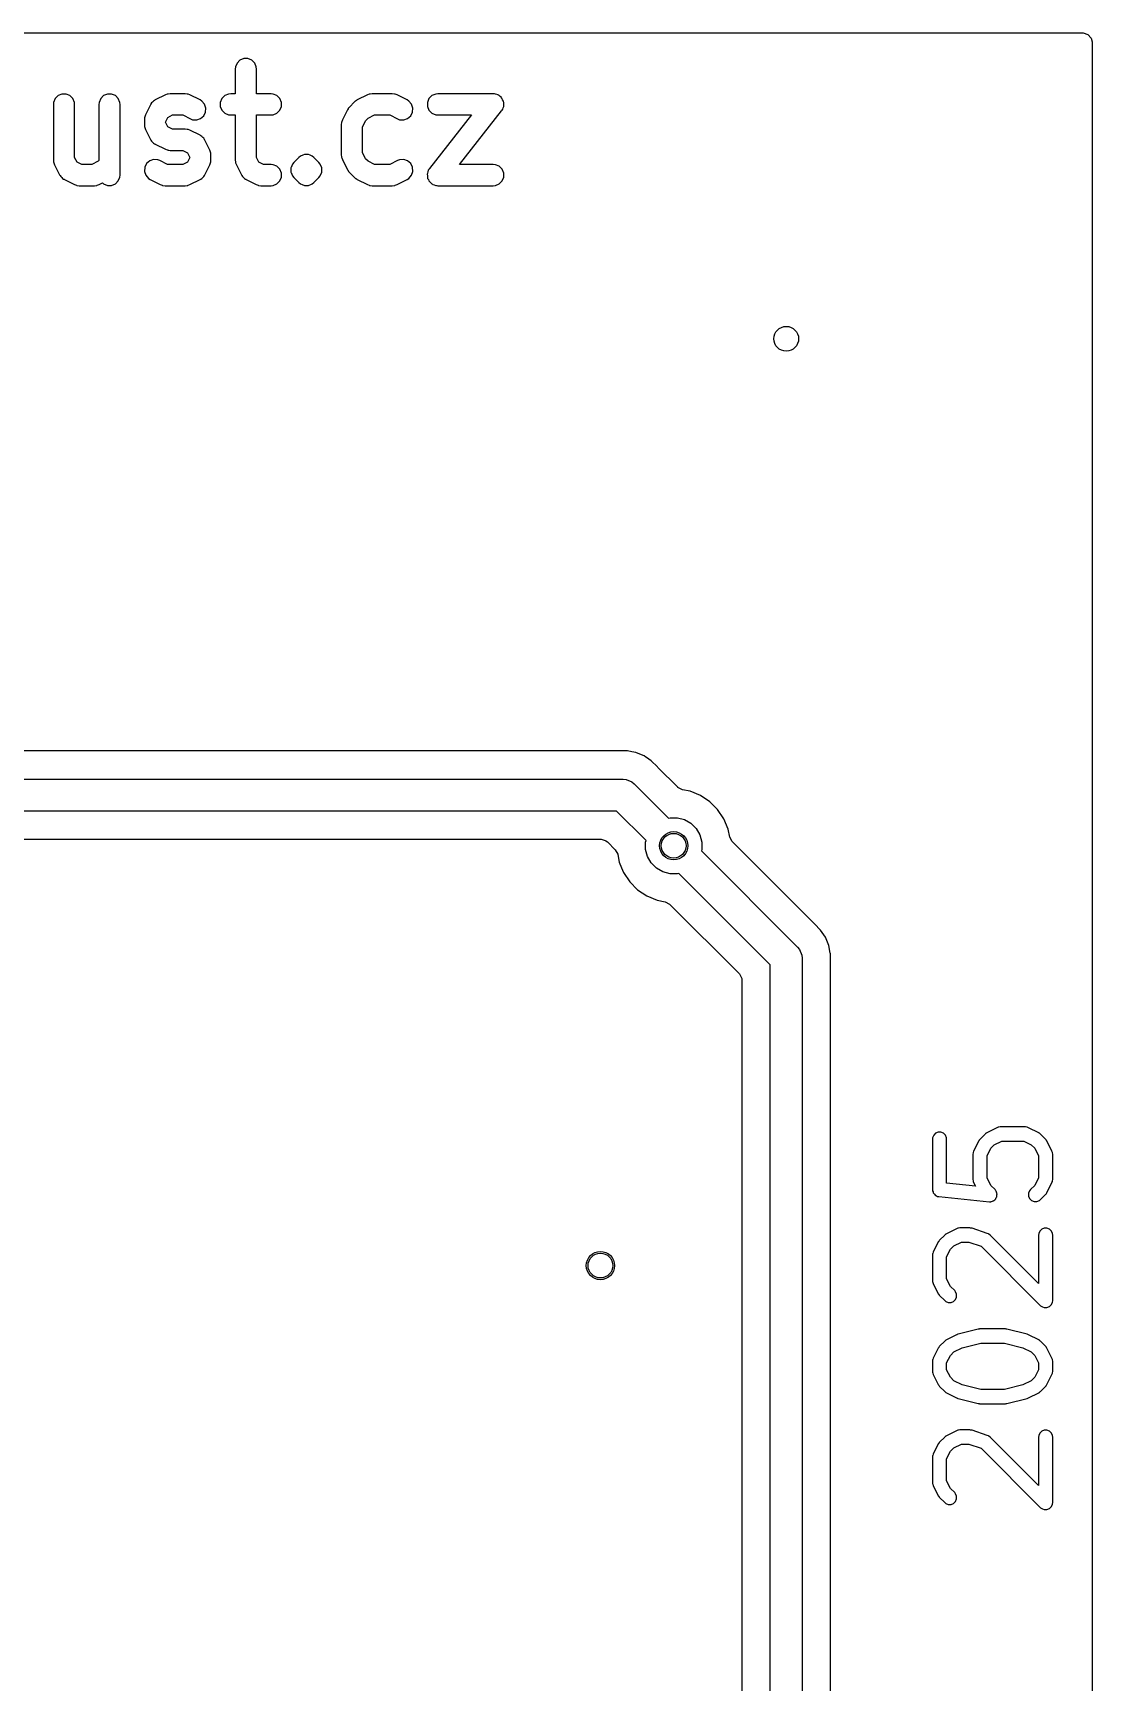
# Model space of a CAD drawing. Extents: x 0.23 to 2.97, y 0.23 to 2.17.
# Drawn here: x 2.381 to 2.97, y 1.252 to 2.17 of the extents above; entities that cross this region are included whole.
import ezdxf

# ---------------------------------------------------------------- set-up
doc = ezdxf.new("R2010")
doc.units = 0
doc.header["$MEASUREMENT"] = 0
doc.layers.add('BLACK', color=7, linetype='CONTINUOUS')

msp = doc.modelspace()

# ---------------------------------------------------------------- linework, layer by layer
at = {"layer": 'BLACK', "linetype": 'CONTINUOUS'}
for p, q in [((0.23467, 2.1703), (2.96533, 2.1703)), ((2.96533, 2.1703), (2.96802, 2.16951)), ((2.96802, 2.16951), (2.96985, 2.1674)), ((2.96985, 2.1674), (2.9703, 2.16533)), ((2.9703, 2.16533), (2.9703, 0.23467)), ((2.49328, 2.15136), (2.49317, 2.15021)), ((2.49317, 2.15021), (2.49317, 2.13643)), ((2.49417, 2.15349), (2.49328, 2.15136)), ((2.4958, 2.15512), (2.49417, 2.15349)), ((2.49792, 2.156), (2.4958, 2.15512)), ((2.50023, 2.156), (2.49792, 2.156)), ((2.50236, 2.15512), (2.50023, 2.156)), ((2.50399, 2.15349), (2.50236, 2.15512)), ((2.50487, 2.15136), (2.50399, 2.15349)), ((2.50498, 2.15021), (2.50487, 2.15136)), ((2.50498, 2.13643), (2.50498, 2.15021)), ((2.39205, 2.13167), (2.39193, 2.13052)), ((2.39293, 2.1338), (2.39205, 2.13167)), ((2.39456, 2.13543), (2.39293, 2.1338)), ((2.39669, 2.13631), (2.39456, 2.13543)), ((2.39899, 2.13631), (2.39669, 2.13631)), ((2.40112, 2.13543), (2.39899, 2.13631)), ((2.40275, 2.1338), (2.40112, 2.13543)), ((2.40363, 2.13167), (2.40275, 2.1338)), ((2.40374, 2.13052), (2.40363, 2.13167)), ((2.41736, 2.13167), (2.41724, 2.13052)), ((2.41824, 2.1338), (2.41736, 2.13167)), ((2.41987, 2.13543), (2.41824, 2.1338)), ((2.422, 2.13631), (2.41987, 2.13543)), ((2.4243, 2.13631), (2.422, 2.13631)), ((2.42643, 2.13543), (2.4243, 2.13631)), ((2.42806, 2.1338), (2.42643, 2.13543)), ((2.42894, 2.13167), (2.42806, 2.1338)), ((2.42905, 2.13052), (2.42894, 2.13167)), ((2.44614, 2.13063), (2.44611, 2.13054)), ((2.44624, 2.13075), (2.44614, 2.13063)), ((2.4466, 2.13133), (2.44624, 2.13075)), ((2.44716, 2.13182), (2.4466, 2.13133)), ((2.44765, 2.13238), (2.44716, 2.13182)), ((2.44823, 2.13274), (2.44765, 2.13238)), ((2.44835, 2.13284), (2.44823, 2.13274)), ((2.44844, 2.13287), (2.44835, 2.13284)), ((2.44863, 2.13299), (2.44844, 2.13287)), ((2.45425, 2.1358), (2.44863, 2.13299)), ((2.45533, 2.13622), (2.45425, 2.1358)), ((2.45555, 2.13623), (2.45533, 2.13622)), ((2.45574, 2.13631), (2.45555, 2.13623)), ((2.45689, 2.13643), (2.45574, 2.13631)), ((2.46533, 2.13643), (2.45689, 2.13643)), ((2.46648, 2.13631), (2.46533, 2.13643)), ((2.46668, 2.13623), (2.46648, 2.13631)), ((2.46689, 2.13622), (2.46668, 2.13623)), ((2.46797, 2.1358), (2.46689, 2.13622)), ((2.4736, 2.13299), (2.46797, 2.1358)), ((2.47458, 2.13238), (2.4736, 2.13299)), ((2.47609, 2.13063), (2.47458, 2.13238)), ((2.47681, 2.12845), (2.47609, 2.13063)), ((2.48573, 2.1338), (2.48485, 2.13167)), ((2.48485, 2.13167), (2.48485, 2.12937)), ((2.48736, 2.13543), (2.48573, 2.1338)), ((2.48949, 2.13631), (2.48736, 2.13543)), ((2.49064, 2.13643), (2.48949, 2.13631)), ((2.49317, 2.13643), (2.49064, 2.13643)), ((2.51314, 2.13643), (2.50498, 2.13643)), ((2.51429, 2.13631), (2.51314, 2.13643)), ((2.51642, 2.13543), (2.51429, 2.13631)), ((2.51805, 2.1338), (2.51642, 2.13543)), ((2.51893, 2.13167), (2.51805, 2.1338)), ((2.51893, 2.12937), (2.51893, 2.13167)), ((2.55958, 2.13189), (2.55677, 2.12907)), ((2.56003, 2.13226), (2.55958, 2.13189)), ((2.56014, 2.13238), (2.56003, 2.13226)), ((2.56031, 2.13249), (2.56014, 2.13238)), ((2.56047, 2.13262), (2.56031, 2.13249)), ((2.56062, 2.13268), (2.56047, 2.13262)), ((2.56111, 2.13299), (2.56062, 2.13268)), ((2.56674, 2.1358), (2.56111, 2.13299)), ((2.56782, 2.13622), (2.56674, 2.1358)), ((2.56803, 2.13623), (2.56782, 2.13622)), ((2.56823, 2.13631), (2.56803, 2.13623)), ((2.56938, 2.13643), (2.56823, 2.13631)), ((2.58063, 2.13643), (2.56938, 2.13643)), ((2.58178, 2.13631), (2.58063, 2.13643)), ((2.58198, 2.13623), (2.58178, 2.13631)), ((2.58219, 2.13622), (2.58198, 2.13623)), ((2.58327, 2.1358), (2.58219, 2.13622)), ((2.58889, 2.13299), (2.58327, 2.1358)), ((2.58987, 2.13238), (2.58889, 2.13299)), ((2.59138, 2.13063), (2.58987, 2.13238)), ((2.59211, 2.12845), (2.59138, 2.13063)), ((2.60103, 2.1338), (2.60015, 2.13167)), ((2.60015, 2.13167), (2.60015, 2.12937)), ((2.60266, 2.13543), (2.60103, 2.1338)), ((2.60479, 2.13631), (2.60266, 2.13543)), ((2.60594, 2.13643), (2.60479, 2.13631)), ((2.63687, 2.13643), (2.60594, 2.13643)), ((2.6372, 2.1364), (2.63687, 2.13643)), ((2.63733, 2.13641), (2.6372, 2.1364)), ((2.63748, 2.13637), (2.63733, 2.13641)), ((2.63802, 2.13631), (2.63748, 2.13637)), ((2.63877, 2.13601), (2.63802, 2.13631)), ((2.63954, 2.13579), (2.63877, 2.13601)), ((2.63982, 2.13557), (2.63954, 2.13579)), ((2.64015, 2.13543), (2.63982, 2.13557)), ((2.64072, 2.13486), (2.64015, 2.13543)), ((2.64136, 2.13437), (2.64072, 2.13486)), ((2.64153, 2.13405), (2.64136, 2.13437)), ((2.64178, 2.1338), (2.64153, 2.13405)), ((2.64209, 2.13306), (2.64178, 2.1338)), ((2.64249, 2.13236), (2.64209, 2.13306)), ((2.64253, 2.132), (2.64249, 2.13236)), ((2.64266, 2.13167), (2.64253, 2.132)), ((2.64266, 2.13087), (2.64266, 2.13167)), ((2.64276, 2.13007), (2.64266, 2.13087)), ((2.39193, 2.13052), (2.39193, 2.09959)), ((2.40374, 2.10098), (2.40374, 2.13052)), ((2.41724, 2.13052), (2.41724, 2.09922)), ((2.42905, 2.09115), (2.42905, 2.13052)), ((2.44267, 2.12324), (2.44255, 2.12209)), ((2.44255, 2.12209), (2.44255, 2.11927)), ((2.44275, 2.12343), (2.44267, 2.12324)), ((2.44276, 2.12365), (2.44275, 2.12343)), ((2.44318, 2.12473), (2.44276, 2.12365)), ((2.44599, 2.13035), (2.44318, 2.12473)), ((2.44611, 2.13054), (2.44599, 2.13035)), ((2.45436, 2.12069), (2.45567, 2.12331)), ((2.45567, 2.12331), (2.45829, 2.12462)), ((2.45829, 2.12462), (2.46394, 2.12462)), ((2.46394, 2.12462), (2.46831, 2.12243)), ((2.46831, 2.12243), (2.4694, 2.12201)), ((2.4694, 2.12201), (2.47169, 2.12185)), ((2.47169, 2.12185), (2.47388, 2.12258)), ((2.47388, 2.12258), (2.47562, 2.12409)), ((2.47562, 2.12409), (2.47665, 2.12615)), ((2.47665, 2.12615), (2.47681, 2.12845)), ((2.48485, 2.12937), (2.48573, 2.12724)), ((2.48573, 2.12724), (2.48736, 2.12561)), ((2.48736, 2.12561), (2.48949, 2.12473)), ((2.48949, 2.12473), (2.49064, 2.12462)), ((2.49064, 2.12462), (2.49317, 2.12462)), ((2.49317, 2.12462), (2.49317, 2.09959)), ((2.50498, 2.10098), (2.50498, 2.12462)), ((2.50498, 2.12462), (2.51314, 2.12462)), ((2.51314, 2.12462), (2.51429, 2.12473)), ((2.51429, 2.12473), (2.51642, 2.12561)), ((2.51642, 2.12561), (2.51805, 2.12724)), ((2.51805, 2.12724), (2.51893, 2.12937)), ((2.55285, 2.12191), (2.55244, 2.12083)), ((2.55566, 2.12754), (2.55285, 2.12191)), ((2.55597, 2.12804), (2.55566, 2.12754)), ((2.55603, 2.12818), (2.55597, 2.12804)), ((2.55617, 2.12834), (2.55603, 2.12818)), ((2.55628, 2.12852), (2.55617, 2.12834)), ((2.5564, 2.12862), (2.55628, 2.12852)), ((2.55677, 2.12907), (2.5564, 2.12862)), ((2.5658, 2.1214), (2.56725, 2.12286)), ((2.56725, 2.12286), (2.57077, 2.12462)), ((2.57077, 2.12462), (2.57923, 2.12462)), ((2.57923, 2.12462), (2.58361, 2.12243)), ((2.58361, 2.12243), (2.58469, 2.12201)), ((2.58469, 2.12201), (2.58699, 2.12185)), ((2.58699, 2.12185), (2.58918, 2.12258)), ((2.58918, 2.12258), (2.59092, 2.12409)), ((2.59092, 2.12409), (2.59195, 2.12615)), ((2.59195, 2.12615), (2.59211, 2.12845)), ((2.60015, 2.12937), (2.60103, 2.12724)), ((2.60103, 2.12724), (2.60266, 2.12561)), ((2.62472, 2.12462), (2.60129, 2.0948)), ((2.60266, 2.12561), (2.60479, 2.12473)), ((2.60479, 2.12473), (2.60594, 2.12462)), ((2.60594, 2.12462), (2.62472, 2.12462)), ((2.61809, 2.09706), (2.64152, 2.12687)), ((2.64152, 2.12687), (2.64169, 2.12715)), ((2.64169, 2.12715), (2.64178, 2.12724)), ((2.64178, 2.12724), (2.64184, 2.12739)), ((2.64184, 2.12739), (2.64214, 2.12785)), ((2.64214, 2.12785), (2.64236, 2.12863)), ((2.64236, 2.12863), (2.64266, 2.12937)), ((2.64266, 2.12973), (2.64276, 2.13007)), ((2.64266, 2.12937), (2.64266, 2.12973)), ((2.44255, 2.11927), (2.44267, 2.11812)), ((2.44267, 2.11812), (2.44275, 2.11793)), ((2.44275, 2.11793), (2.44276, 2.11771)), ((2.44276, 2.11771), (2.44318, 2.11663)), ((2.44318, 2.11663), (2.44599, 2.11101)), ((2.45436, 2.12067), (2.45436, 2.12069)), ((2.45567, 2.11805), (2.45436, 2.12067)), ((2.45829, 2.11674), (2.45567, 2.11805)), ((2.46533, 2.11674), (2.45829, 2.11674)), ((2.46648, 2.11663), (2.46533, 2.11674)), ((2.46668, 2.11655), (2.46648, 2.11663)), ((2.46689, 2.11653), (2.46668, 2.11655)), ((2.46797, 2.11612), (2.46689, 2.11653)), ((2.4736, 2.11331), (2.46797, 2.11612)), ((2.47379, 2.11319), (2.4736, 2.11331)), ((2.47388, 2.11316), (2.47379, 2.11319)), ((2.47399, 2.11306), (2.47388, 2.11316)), ((2.47458, 2.11269), (2.47399, 2.11306)), ((2.47506, 2.11213), (2.47458, 2.11269)), ((2.55234, 2.12043), (2.55223, 2.11927)), ((2.55223, 2.11927), (2.55223, 2.1024)), ((2.55242, 2.12062), (2.55234, 2.12043)), ((2.55244, 2.12083), (2.55242, 2.12062)), ((2.56404, 2.11788), (2.5658, 2.1214)), ((2.56404, 2.1038), (2.56404, 2.11788)), ((2.44599, 2.11101), (2.44611, 2.11082)), ((2.44611, 2.11082), (2.44614, 2.11072)), ((2.44614, 2.11072), (2.44624, 2.11061)), ((2.44624, 2.11061), (2.4466, 2.11003)), ((2.4466, 2.11003), (2.44716, 2.10954)), ((2.44716, 2.10954), (2.44765, 2.10898)), ((2.44765, 2.10898), (2.44823, 2.10862)), ((2.44823, 2.10862), (2.44835, 2.10852)), ((2.44835, 2.10852), (2.44844, 2.10849)), ((2.44844, 2.10849), (2.44863, 2.10837)), ((2.44863, 2.10837), (2.45425, 2.10556)), ((2.45425, 2.10556), (2.45533, 2.10514)), ((2.45533, 2.10514), (2.45555, 2.10513)), ((2.45555, 2.10513), (2.45574, 2.10505)), ((2.45574, 2.10505), (2.45689, 2.10493)), ((2.45689, 2.10493), (2.46394, 2.10493)), ((2.46394, 2.10493), (2.46655, 2.10362)), ((2.46655, 2.10362), (2.46786, 2.10101)), ((2.47562, 2.11165), (2.47506, 2.11213)), ((2.47599, 2.11106), (2.47562, 2.11165)), ((2.47609, 2.11095), (2.47599, 2.11106)), ((2.47612, 2.11086), (2.47609, 2.11095)), ((2.47624, 2.11067), (2.47612, 2.11086)), ((2.47905, 2.10504), (2.47624, 2.11067)), ((2.47946, 2.10396), (2.47905, 2.10504)), ((2.47948, 2.10375), (2.47946, 2.10396)), ((2.47956, 2.10355), (2.47948, 2.10375)), ((2.47967, 2.1024), (2.47956, 2.10355)), ((2.5658, 2.10027), (2.56404, 2.1038)), ((2.39193, 2.09959), (2.39205, 2.09844)), ((2.39205, 2.09844), (2.39213, 2.09824)), ((2.39213, 2.09824), (2.39214, 2.09803)), ((2.39214, 2.09803), (2.39256, 2.09695)), ((2.39256, 2.09695), (2.39537, 2.09132)), ((2.40505, 2.09837), (2.40374, 2.10098)), ((2.40767, 2.09706), (2.40505, 2.09837)), ((2.41332, 2.09706), (2.40767, 2.09706)), ((2.41684, 2.09882), (2.41332, 2.09706)), ((2.41724, 2.09922), (2.41684, 2.09882)), ((2.44276, 2.09552), (2.4426, 2.09323)), ((2.44379, 2.09759), (2.44276, 2.09552)), ((2.44553, 2.0991), (2.44379, 2.09759)), ((2.44772, 2.09982), (2.44553, 2.0991)), ((2.45002, 2.09966), (2.44772, 2.09982)), ((2.4511, 2.09925), (2.45002, 2.09966)), ((2.45548, 2.09706), (2.4511, 2.09925)), ((2.46394, 2.09706), (2.45548, 2.09706)), ((2.46655, 2.09837), (2.46394, 2.09706)), ((2.46786, 2.10098), (2.46655, 2.09837)), ((2.46786, 2.10101), (2.46786, 2.10098)), ((2.47624, 2.09132), (2.47905, 2.09695)), ((2.47905, 2.09695), (2.47946, 2.09803)), ((2.47946, 2.09803), (2.47948, 2.09824)), ((2.47948, 2.09824), (2.47956, 2.09844)), ((2.47956, 2.09844), (2.47967, 2.09959)), ((2.47967, 2.09959), (2.47967, 2.1024)), ((2.49317, 2.09959), (2.49328, 2.09844)), ((2.49328, 2.09844), (2.49337, 2.09824)), ((2.49337, 2.09824), (2.49338, 2.09803)), ((2.49338, 2.09803), (2.49379, 2.09695)), ((2.49379, 2.09695), (2.49661, 2.09132)), ((2.50629, 2.09837), (2.50498, 2.10098)), ((2.50891, 2.09706), (2.50629, 2.09837)), ((2.51314, 2.09706), (2.50891, 2.09706)), ((2.51429, 2.09694), (2.51314, 2.09706)), ((2.51642, 2.09606), (2.51429, 2.09694)), ((2.51805, 2.09443), (2.51642, 2.09606)), ((2.51893, 2.0923), (2.51805, 2.09443)), ((2.52431, 2.09533), (2.52422, 2.09512)), ((2.52422, 2.09512), (2.52422, 2.09281)), ((2.5251, 2.09725), (2.52431, 2.09533)), ((2.52583, 2.09814), (2.5251, 2.09725)), ((2.5251, 2.09725), (2.5251, 2.09725)), ((2.52865, 2.10095), (2.52583, 2.09814)), ((2.52954, 2.10169), (2.52865, 2.10095)), ((2.53079, 2.1022), (2.52954, 2.10169)), ((2.52954, 2.10169), (2.52954, 2.10169)), ((2.53167, 2.10257), (2.53079, 2.1022)), ((2.53397, 2.10257), (2.53167, 2.10257)), ((2.53486, 2.1022), (2.53397, 2.10257)), ((2.5361, 2.10169), (2.53486, 2.1022)), ((2.537, 2.10095), (2.5361, 2.10169)), ((2.53981, 2.09814), (2.537, 2.10095)), ((2.54054, 2.09725), (2.53981, 2.09814)), ((2.54143, 2.09512), (2.54054, 2.09725)), ((2.54143, 2.09281), (2.54143, 2.09512)), ((2.55223, 2.1024), (2.55234, 2.10125)), ((2.55234, 2.10125), (2.55242, 2.10105)), ((2.55242, 2.10105), (2.55244, 2.10084)), ((2.55244, 2.10084), (2.55285, 2.09976)), ((2.55285, 2.09976), (2.55566, 2.09414)), ((2.55566, 2.09414), (2.55597, 2.09364)), ((2.56725, 2.09882), (2.5658, 2.10027)), ((2.57077, 2.09706), (2.56725, 2.09882)), ((2.57923, 2.09706), (2.57077, 2.09706)), ((2.58361, 2.09925), (2.57923, 2.09706)), ((2.58469, 2.09966), (2.58361, 2.09925)), ((2.58699, 2.09982), (2.58469, 2.09966)), ((2.58918, 2.0991), (2.58699, 2.09982)), ((2.59092, 2.09759), (2.58918, 2.0991)), ((2.59195, 2.09552), (2.59092, 2.09759)), ((2.59211, 2.09323), (2.59195, 2.09552)), ((2.60097, 2.09429), (2.60067, 2.09382)), ((2.60103, 2.09443), (2.60097, 2.09429)), ((2.60112, 2.09452), (2.60103, 2.09443)), ((2.60129, 2.0948), (2.60112, 2.09452)), ((2.63687, 2.09706), (2.61809, 2.09706)), ((2.63802, 2.09694), (2.63687, 2.09706)), ((2.64015, 2.09606), (2.63802, 2.09694)), ((2.64178, 2.09443), (2.64015, 2.09606)), ((2.64266, 2.0923), (2.64178, 2.09443)), ((2.39537, 2.09132), (2.39549, 2.09113)), ((2.39549, 2.09113), (2.39552, 2.09104)), ((2.39552, 2.09104), (2.39562, 2.09093)), ((2.39562, 2.09093), (2.39599, 2.09034)), ((2.39599, 2.09034), (2.39655, 2.08986)), ((2.39655, 2.08986), (2.39703, 2.0893)), ((2.39703, 2.0893), (2.39761, 2.08893)), ((2.39761, 2.08893), (2.39773, 2.08883)), ((2.39773, 2.08883), (2.39782, 2.0888)), ((2.39782, 2.0888), (2.39801, 2.08868)), ((2.39801, 2.08868), (2.40363, 2.08587)), ((2.40363, 2.08587), (2.40472, 2.08546)), ((2.40472, 2.08546), (2.40493, 2.08544)), ((2.40493, 2.08544), (2.40512, 2.08536)), ((2.40512, 2.08536), (2.40628, 2.08525)), ((2.40628, 2.08525), (2.41471, 2.08525)), ((2.41471, 2.08525), (2.41586, 2.08536)), ((2.41586, 2.08536), (2.41606, 2.08544)), ((2.41606, 2.08544), (2.41627, 2.08546)), ((2.41627, 2.08546), (2.41735, 2.08587)), ((2.41735, 2.08587), (2.41928, 2.08683)), ((2.41928, 2.08683), (2.41987, 2.08624)), ((2.41987, 2.08624), (2.422, 2.08536)), ((2.422, 2.08536), (2.4243, 2.08536)), ((2.4243, 2.08536), (2.42643, 2.08624)), ((2.42643, 2.08624), (2.42806, 2.08787)), ((2.42806, 2.08787), (2.42894, 2.09)), ((2.42894, 2.09), (2.42905, 2.09115)), ((2.4426, 2.09323), (2.44333, 2.09104)), ((2.44333, 2.09104), (2.44484, 2.0893)), ((2.44484, 2.0893), (2.44582, 2.08868)), ((2.44582, 2.08868), (2.45144, 2.08587)), ((2.45144, 2.08587), (2.45252, 2.08546)), ((2.45252, 2.08546), (2.45273, 2.08544)), ((2.45273, 2.08544), (2.45293, 2.08536)), ((2.45293, 2.08536), (2.45408, 2.08525)), ((2.45408, 2.08525), (2.46533, 2.08525)), ((2.46533, 2.08525), (2.46648, 2.08536)), ((2.46648, 2.08536), (2.46668, 2.08544)), ((2.46668, 2.08544), (2.46689, 2.08546)), ((2.46689, 2.08546), (2.46797, 2.08587)), ((2.46797, 2.08587), (2.4736, 2.08868)), ((2.4736, 2.08868), (2.47379, 2.0888)), ((2.47379, 2.0888), (2.47388, 2.08883)), ((2.47388, 2.08883), (2.47399, 2.08893)), ((2.47399, 2.08893), (2.47458, 2.0893)), ((2.47458, 2.0893), (2.47506, 2.08986)), ((2.47506, 2.08986), (2.47562, 2.09034)), ((2.47562, 2.09034), (2.47599, 2.09093)), ((2.47599, 2.09093), (2.47609, 2.09104)), ((2.47609, 2.09104), (2.47612, 2.09113)), ((2.47612, 2.09113), (2.47624, 2.09132)), ((2.49661, 2.09132), (2.49673, 2.09113)), ((2.49673, 2.09113), (2.49676, 2.09104)), ((2.49676, 2.09104), (2.49686, 2.09093)), ((2.49686, 2.09093), (2.49722, 2.09034)), ((2.49722, 2.09034), (2.49778, 2.08986)), ((2.49778, 2.08986), (2.49827, 2.0893)), ((2.49827, 2.0893), (2.49885, 2.08893)), ((2.49885, 2.08893), (2.49896, 2.08883)), ((2.49896, 2.08883), (2.49905, 2.0888)), ((2.49905, 2.0888), (2.49925, 2.08868)), ((2.49925, 2.08868), (2.50487, 2.08587)), ((2.50487, 2.08587), (2.50595, 2.08546)), ((2.50595, 2.08546), (2.50616, 2.08544)), ((2.50616, 2.08544), (2.50636, 2.08536)), ((2.50636, 2.08536), (2.50751, 2.08525)), ((2.50751, 2.08525), (2.51314, 2.08525)), ((2.51314, 2.08525), (2.51429, 2.08536)), ((2.51429, 2.08536), (2.51642, 2.08624)), ((2.51642, 2.08624), (2.51805, 2.08787)), ((2.51805, 2.08787), (2.51893, 2.09)), ((2.51893, 2.09), (2.51893, 2.0923)), ((2.52422, 2.09281), (2.52431, 2.0926)), ((2.52431, 2.0926), (2.5251, 2.09068)), ((2.5251, 2.09068), (2.52583, 2.08979)), ((2.52583, 2.08979), (2.52865, 2.08698)), ((2.52865, 2.08698), (2.52954, 2.08624)), ((2.52954, 2.08624), (2.5304, 2.08589)), ((2.5304, 2.08589), (2.53167, 2.08536)), ((2.53167, 2.08536), (2.53397, 2.08536)), ((2.53397, 2.08536), (2.53557, 2.08602)), ((2.53557, 2.08602), (2.5361, 2.08624)), ((2.5361, 2.08624), (2.537, 2.08698)), ((2.5361, 2.08624), (2.5361, 2.08624)), ((2.537, 2.08698), (2.53981, 2.08979)), ((2.53981, 2.08979), (2.54054, 2.09068)), ((2.54054, 2.09068), (2.54143, 2.09281)), ((2.54054, 2.09068), (2.54054, 2.09068)), ((2.55597, 2.09364), (2.55603, 2.0935)), ((2.55603, 2.0935), (2.55617, 2.09333)), ((2.55617, 2.09333), (2.55628, 2.09316)), ((2.55628, 2.09316), (2.5564, 2.09305)), ((2.5564, 2.09305), (2.55677, 2.0926)), ((2.55677, 2.0926), (2.55958, 2.08979)), ((2.55958, 2.08979), (2.56003, 2.08942)), ((2.56003, 2.08942), (2.56014, 2.0893)), ((2.56014, 2.0893), (2.56031, 2.08919)), ((2.56031, 2.08919), (2.56047, 2.08905)), ((2.56047, 2.08905), (2.56062, 2.08899)), ((2.56062, 2.08899), (2.56111, 2.08868)), ((2.56111, 2.08868), (2.56674, 2.08587)), ((2.56674, 2.08587), (2.56782, 2.08546)), ((2.56782, 2.08546), (2.56803, 2.08544)), ((2.56803, 2.08544), (2.56823, 2.08536)), ((2.56823, 2.08536), (2.56938, 2.08525)), ((2.56938, 2.08525), (2.58063, 2.08525)), ((2.58063, 2.08525), (2.58178, 2.08536)), ((2.58178, 2.08536), (2.58198, 2.08544)), ((2.58198, 2.08544), (2.58219, 2.08546)), ((2.58219, 2.08546), (2.58327, 2.08587)), ((2.58327, 2.08587), (2.58889, 2.08868)), ((2.58889, 2.08868), (2.58987, 2.0893)), ((2.58987, 2.0893), (2.59138, 2.09104)), ((2.59138, 2.09104), (2.59211, 2.09323)), ((2.60015, 2.09195), (2.60005, 2.09161)), ((2.60005, 2.09161), (2.60015, 2.09081)), ((2.60045, 2.09305), (2.60015, 2.0923)), ((2.60015, 2.0923), (2.60015, 2.09195)), ((2.60015, 2.09081), (2.60015, 2.09)), ((2.60015, 2.09), (2.60028, 2.08967)), ((2.60028, 2.08967), (2.60032, 2.08932)), ((2.60032, 2.08932), (2.60072, 2.08862)), ((2.60067, 2.09382), (2.60045, 2.09305)), ((2.60072, 2.08862), (2.60103, 2.08787)), ((2.60103, 2.08787), (2.60128, 2.08762)), ((2.60128, 2.08762), (2.60145, 2.08731)), ((2.60145, 2.08731), (2.60209, 2.08681)), ((2.60209, 2.08681), (2.60266, 2.08624)), ((2.60266, 2.08624), (2.60299, 2.08611)), ((2.60299, 2.08611), (2.60327, 2.08589)), ((2.60327, 2.08589), (2.60404, 2.08567)), ((2.60404, 2.08567), (2.60479, 2.08536)), ((2.60479, 2.08536), (2.60533, 2.08531)), ((2.60533, 2.08531), (2.60548, 2.08526)), ((2.60548, 2.08526), (2.60561, 2.08528)), ((2.60561, 2.08528), (2.60594, 2.08525)), ((2.60594, 2.08525), (2.63687, 2.08525)), ((2.63687, 2.08525), (2.63802, 2.08536)), ((2.63802, 2.08536), (2.64015, 2.08624)), ((2.64015, 2.08624), (2.64178, 2.08787)), ((2.64178, 2.08787), (2.64266, 2.09)), ((2.64266, 2.09), (2.64266, 2.0923)), ((2.71157, 1.77048), (2.22978, 1.77048)), ((2.71395, 1.77001), (2.71157, 1.77048)), ((2.71157, 1.77048), (2.71157, 1.77048)), ((2.71157, 1.77048), (2.71157, 1.77048)), ((2.71514, 1.76977), (2.71395, 1.77001)), ((2.71395, 1.77001), (2.71395, 1.77001)), ((2.71632, 1.76954), (2.71514, 1.76977)), ((2.71633, 1.76954), (2.71632, 1.76954)), ((2.71764, 1.76899), (2.71633, 1.76954)), ((2.72081, 1.76768), (2.71764, 1.76899)), ((2.71764, 1.76899), (2.71764, 1.76899)), ((2.71764, 1.76899), (2.71764, 1.76899)), ((2.7219, 1.76695), (2.72081, 1.76768)), ((2.72215, 1.76679), (2.7219, 1.76695)), ((2.7219, 1.76695), (2.7219, 1.76695)), ((2.72484, 1.76499), (2.72215, 1.76679)), ((2.72827, 1.76156), (2.72484, 1.76499)), ((2.21346, 1.75472), (2.70914, 1.75472)), ((2.70914, 1.75472), (2.71087, 1.75455)), ((2.71087, 1.75455), (2.71087, 1.75455)), ((2.71087, 1.75455), (2.71406, 1.75322)), ((2.72858, 1.76124), (2.72827, 1.76156)), ((2.72827, 1.76156), (2.72827, 1.76156)), ((2.73964, 1.75019), (2.72858, 1.76124)), ((2.71406, 1.75322), (2.71541, 1.75212)), ((2.71541, 1.75212), (2.73447, 1.73305)), ((2.7397, 1.75012), (2.73964, 1.75019)), ((2.74218, 1.74883), (2.7397, 1.75012)), ((2.74654, 1.74796), (2.74218, 1.74883)), ((2.75227, 1.74559), (2.74654, 1.74796)), ((2.74654, 1.74796), (2.74654, 1.74796)), ((2.75743, 1.74214), (2.75227, 1.74559)), ((2.70547, 1.737), (2.21346, 1.737)), ((2.72195, 1.72053), (2.70547, 1.737)), ((2.76182, 1.73775), (2.75743, 1.74214)), ((2.76527, 1.73259), (2.76182, 1.73775)), ((2.73447, 1.73305), (2.73529, 1.73327)), ((2.73529, 1.73327), (2.7394, 1.73327)), ((2.7394, 1.73327), (2.74337, 1.73221)), ((2.74337, 1.73221), (2.74693, 1.73015)), ((2.74693, 1.73015), (2.74984, 1.72724)), ((2.74984, 1.72724), (2.75189, 1.72368)), ((2.76765, 1.72685), (2.76527, 1.73259)), ((2.76851, 1.72249), (2.76765, 1.72685)), ((2.22192, 1.72123), (2.69689, 1.72123)), ((2.69689, 1.72123), (2.69806, 1.72089)), ((2.69806, 1.72089), (2.69926, 1.72063)), ((2.69926, 1.72063), (2.69946, 1.72048)), ((2.69946, 1.72048), (2.69957, 1.72044)), ((2.69957, 1.72044), (2.70039, 1.71978)), ((2.70039, 1.71978), (2.70481, 1.71536)), ((2.72173, 1.71971), (2.72195, 1.72053)), ((2.72173, 1.7156), (2.72173, 1.71971)), ((2.75189, 1.72368), (2.75296, 1.71971)), ((2.75296, 1.71971), (2.75296, 1.7156)), ((2.76853, 1.72241), (2.76851, 1.72249)), ((2.76987, 1.71996), (2.76853, 1.72241)), ((2.8157, 1.67413), (2.76987, 1.71996)), ((2.70481, 1.71536), (2.70615, 1.71291)), ((2.70615, 1.71291), (2.70617, 1.71282)), ((2.70617, 1.71282), (2.70704, 1.70846)), ((2.70704, 1.70846), (2.70704, 1.70846)), ((2.70704, 1.70846), (2.70835, 1.70529)), ((2.72279, 1.71163), (2.72173, 1.7156)), ((2.72485, 1.70807), (2.72279, 1.71163)), ((2.75296, 1.7156), (2.75274, 1.71479)), ((2.75274, 1.71479), (2.80626, 1.66126)), ((2.70835, 1.70529), (2.70941, 1.70273)), ((2.70941, 1.70273), (2.71286, 1.69757)), ((2.72776, 1.70516), (2.72485, 1.70807)), ((2.73132, 1.70311), (2.72776, 1.70516)), ((2.73529, 1.70204), (2.73132, 1.70311)), ((2.7394, 1.70204), (2.73529, 1.70204)), ((2.74021, 1.70226), (2.7394, 1.70204)), ((2.79114, 1.65133), (2.74021, 1.70226)), ((2.71286, 1.69757), (2.71725, 1.69318)), ((2.71725, 1.69318), (2.72241, 1.68973)), ((2.72241, 1.68973), (2.72815, 1.68735)), ((2.72815, 1.68735), (2.7325, 1.68649)), ((2.7325, 1.68649), (2.73498, 1.68519)), ((2.73498, 1.68519), (2.73504, 1.68513)), ((2.73504, 1.68513), (2.77392, 1.64625)), ((2.81913, 1.6707), (2.8157, 1.67413)), ((2.8157, 1.67413), (2.8157, 1.67413)), ((2.82182, 1.66666), (2.81913, 1.6707)), ((2.82259, 1.66481), (2.82182, 1.66666)), ((2.82368, 1.66218), (2.82259, 1.66481)), ((2.80626, 1.66126), (2.80737, 1.65992)), ((2.80737, 1.65992), (2.80737, 1.65992)), ((2.80737, 1.65992), (2.80869, 1.65673)), ((2.80869, 1.65673), (2.80886, 1.655)), ((2.80886, 1.655), (2.80886, 1.5)), ((2.82453, 1.65789), (2.82368, 1.66218)), ((2.82457, 1.65769), (2.82453, 1.65789)), ((2.82463, 1.65743), (2.82457, 1.65769)), ((2.82463, 1.34767), (2.82463, 1.65743)), ((2.82463, 1.65743), (2.82463, 1.65743)), ((2.77392, 1.64625), (2.77526, 1.6438)), ((2.79114, 1.5), (2.79114, 1.65133)), ((2.77526, 1.6438), (2.77537, 1.64274)), ((2.77537, 1.64274), (2.77537, 1.19138)), ((2.88154, 1.55505), (2.88146, 1.55428)), ((2.88146, 1.55428), (2.88146, 1.52616)), ((2.88213, 1.55647), (2.88154, 1.55505)), ((2.88321, 1.55756), (2.88213, 1.55647)), ((2.88463, 1.55814), (2.88321, 1.55756)), ((2.88617, 1.55814), (2.88463, 1.55814)), ((2.88759, 1.55756), (2.88617, 1.55814)), ((2.88867, 1.55647), (2.88759, 1.55756)), ((2.88926, 1.55505), (2.88867, 1.55647)), ((2.88934, 1.55428), (2.88926, 1.55505)), ((2.88934, 1.52972), (2.88934, 1.55428)), ((2.90719, 1.55323), (2.90437, 1.54761)), ((2.90739, 1.55356), (2.90719, 1.55323)), ((2.90743, 1.55366), (2.90739, 1.55356)), ((2.90752, 1.55377), (2.90743, 1.55366)), ((2.9076, 1.55389), (2.90752, 1.55377)), ((2.90768, 1.55395), (2.9076, 1.55389)), ((2.90792, 1.55426), (2.90768, 1.55395)), ((2.91074, 1.55707), (2.90792, 1.55426)), ((2.91104, 1.55732), (2.91074, 1.55707)), ((2.91111, 1.55739), (2.91104, 1.55732)), ((2.91122, 1.55747), (2.91111, 1.55739)), ((2.91133, 1.55756), (2.91122, 1.55747)), ((2.91143, 1.5576), (2.91133, 1.55756)), ((2.91176, 1.5578), (2.91143, 1.5576)), ((2.91738, 1.56062), (2.91176, 1.5578)), ((2.91585, 1.55105), (2.92007, 1.55316)), ((2.9181, 1.56089), (2.91738, 1.56062)), ((2.91825, 1.5609), (2.9181, 1.56089)), ((2.91838, 1.56096), (2.91825, 1.5609)), ((2.91914, 1.56103), (2.91838, 1.56096)), ((2.93321, 1.56103), (2.91914, 1.56103)), ((2.92007, 1.55316), (2.93228, 1.55316)), ((2.93228, 1.55316), (2.9365, 1.55105)), ((2.93397, 1.56096), (2.93321, 1.56103)), ((2.9341, 1.5609), (2.93397, 1.56096)), ((2.93425, 1.56089), (2.9341, 1.5609)), ((2.93497, 1.56062), (2.93425, 1.56089)), ((2.94059, 1.5578), (2.93497, 1.56062)), ((2.94092, 1.5576), (2.94059, 1.5578)), ((2.94102, 1.55756), (2.94092, 1.5576)), ((2.94112, 1.55747), (2.94102, 1.55756)), ((2.94124, 1.55739), (2.94112, 1.55747)), ((2.94131, 1.55732), (2.94124, 1.55739)), ((2.94161, 1.55707), (2.94131, 1.55732)), ((2.94443, 1.55426), (2.94161, 1.55707)), ((2.94467, 1.55395), (2.94443, 1.55426)), ((2.94475, 1.55389), (2.94467, 1.55395)), ((2.94483, 1.55377), (2.94475, 1.55389)), ((2.94492, 1.55366), (2.94483, 1.55377)), ((2.94495, 1.55356), (2.94492, 1.55366)), ((2.94516, 1.55323), (2.94495, 1.55356)), ((2.94798, 1.54761), (2.94516, 1.55323)), ((2.90403, 1.54662), (2.90396, 1.54585)), ((2.90396, 1.54585), (2.90396, 1.53179)), ((2.90409, 1.54675), (2.90403, 1.54662)), ((2.9041, 1.54689), (2.90409, 1.54675)), ((2.90437, 1.54761), (2.9041, 1.54689)), ((2.91183, 1.54492), (2.91394, 1.54914)), ((2.91183, 1.53272), (2.91183, 1.54492)), ((2.91394, 1.54914), (2.91585, 1.55105)), ((2.9365, 1.55105), (2.93841, 1.54914)), ((2.93841, 1.54914), (2.94052, 1.54492)), ((2.94052, 1.54492), (2.94052, 1.53272)), ((2.94825, 1.54689), (2.94798, 1.54761)), ((2.94826, 1.54675), (2.94825, 1.54689)), ((2.94832, 1.54662), (2.94826, 1.54675)), ((2.94839, 1.54585), (2.94832, 1.54662)), ((2.94839, 1.53179), (2.94839, 1.54585)), ((2.88146, 1.52616), (2.88149, 1.52588)), ((2.88149, 1.52588), (2.88148, 1.52578)), ((2.88148, 1.52578), (2.88151, 1.52569)), ((2.88151, 1.52569), (2.88154, 1.52539)), ((2.88154, 1.52539), (2.88176, 1.52486)), ((2.88176, 1.52486), (2.88192, 1.52431)), ((2.90532, 1.52813), (2.88934, 1.52972)), ((2.90396, 1.53179), (2.90403, 1.53102)), ((2.90403, 1.53102), (2.90409, 1.53089)), ((2.90409, 1.53089), (2.9041, 1.53075)), ((2.9041, 1.53075), (2.90437, 1.53003)), ((2.90437, 1.53003), (2.90532, 1.52813)), ((2.91394, 1.52849), (2.91183, 1.53272)), ((2.9163, 1.52613), (2.91394, 1.52849)), ((2.91679, 1.52554), (2.9163, 1.52613)), ((2.91687, 1.52535), (2.91679, 1.52554)), ((2.917, 1.5252), (2.91687, 1.52535)), ((2.91716, 1.52465), (2.917, 1.5252)), ((2.91738, 1.52412), (2.91716, 1.52465)), ((2.93556, 1.52554), (2.93497, 1.52412)), ((2.93605, 1.52613), (2.93556, 1.52554)), ((2.93841, 1.52849), (2.93605, 1.52613)), ((2.94052, 1.53272), (2.93841, 1.52849)), ((2.94516, 1.5244), (2.94798, 1.53003)), ((2.94798, 1.53003), (2.94825, 1.53075)), ((2.94825, 1.53075), (2.94826, 1.53089)), ((2.94826, 1.53089), (2.94832, 1.53102)), ((2.94832, 1.53102), (2.94839, 1.53179)), ((2.88192, 1.52431), (2.88205, 1.52416)), ((2.88205, 1.52416), (2.88213, 1.52397)), ((2.88213, 1.52397), (2.88253, 1.52357)), ((2.88253, 1.52357), (2.8829, 1.52312)), ((2.8829, 1.52312), (2.88307, 1.52303)), ((2.88307, 1.52303), (2.88321, 1.52289)), ((2.88321, 1.52289), (2.88374, 1.52267)), ((2.88374, 1.52267), (2.88425, 1.5224)), ((2.88425, 1.5224), (2.88454, 1.52234)), ((2.88454, 1.52234), (2.88463, 1.5223)), ((2.88463, 1.5223), (2.88473, 1.5223)), ((2.88473, 1.5223), (2.88501, 1.52224)), ((2.88501, 1.52224), (2.91313, 1.51943)), ((2.91313, 1.51943), (2.9139, 1.51943)), ((2.9139, 1.51943), (2.91409, 1.51949)), ((2.91409, 1.51949), (2.91429, 1.51949)), ((2.91429, 1.51949), (2.91482, 1.51971)), ((2.91482, 1.51971), (2.91537, 1.51987)), ((2.91537, 1.51987), (2.91552, 1.52)), ((2.91552, 1.52), (2.91571, 1.52008)), ((2.91571, 1.52008), (2.91611, 1.52048)), ((2.91611, 1.52048), (2.91656, 1.52085)), ((2.91656, 1.52085), (2.91665, 1.52102)), ((2.91665, 1.52102), (2.91679, 1.52116)), ((2.91679, 1.52116), (2.91701, 1.52169)), ((2.91701, 1.52169), (2.91729, 1.5222)), ((2.91729, 1.5222), (2.91731, 1.5224)), ((2.91731, 1.5224), (2.91738, 1.52258)), ((2.91738, 1.52392), (2.91738, 1.52412)), ((2.91744, 1.52373), (2.91738, 1.52392)), ((2.91738, 1.52316), (2.91744, 1.52373)), ((2.91738, 1.52258), (2.91738, 1.52316)), ((2.93497, 1.52412), (2.93497, 1.52258)), ((2.93497, 1.52258), (2.93556, 1.52116)), ((2.93556, 1.52116), (2.93664, 1.52008)), ((2.93664, 1.52008), (2.93806, 1.51949)), ((2.93806, 1.51949), (2.9396, 1.51949)), ((2.9396, 1.51949), (2.94102, 1.52008)), ((2.94102, 1.52008), (2.94161, 1.52057)), ((2.94161, 1.52057), (2.94443, 1.52338)), ((2.94443, 1.52338), (2.94467, 1.52368)), ((2.94467, 1.52368), (2.94475, 1.52375)), ((2.94475, 1.52375), (2.94483, 1.52387)), ((2.94483, 1.52387), (2.94492, 1.52397)), ((2.94492, 1.52397), (2.94495, 1.52407)), ((2.94495, 1.52407), (2.94516, 1.5244)), ((2.79114, 1.18291), (2.79114, 1.5)), ((2.80886, 1.5), (2.80886, 1.18291)), ((2.88469, 1.49699), (2.88188, 1.49136)), ((2.8849, 1.49732), (2.88469, 1.49699)), ((2.88494, 1.49742), (2.8849, 1.49732)), ((2.88503, 1.49752), (2.88494, 1.49742)), ((2.8851, 1.49764), (2.88503, 1.49752)), ((2.88518, 1.49771), (2.8851, 1.49764)), ((2.88543, 1.49801), (2.88518, 1.49771)), ((2.88824, 1.50082), (2.88543, 1.49801)), ((2.88854, 1.50107), (2.88824, 1.50082)), ((2.88861, 1.50115), (2.88854, 1.50107)), ((2.88873, 1.50123), (2.88861, 1.50115)), ((2.88884, 1.50131), (2.88873, 1.50123)), ((2.88893, 1.50135), (2.88884, 1.50131)), ((2.88926, 1.50156), (2.88893, 1.50135)), ((2.89489, 1.50437), (2.88926, 1.50156)), ((2.89561, 1.50465), (2.89489, 1.50437)), ((2.89575, 1.50466), (2.89561, 1.50465)), ((2.89588, 1.50471), (2.89575, 1.50466)), ((2.89665, 1.50479), (2.89588, 1.50471)), ((2.90227, 1.50479), (2.89665, 1.50479)), ((2.90266, 1.50475), (2.90227, 1.50479)), ((2.90276, 1.50476), (2.90266, 1.50475)), ((2.9029, 1.50473), (2.90276, 1.50476)), ((2.90304, 1.50471), (2.9029, 1.50473)), ((2.90314, 1.50467), (2.90304, 1.50471)), ((2.90352, 1.50459), (2.90314, 1.50467)), ((2.91195, 1.50178), (2.90352, 1.50459)), ((2.91266, 1.50146), (2.91195, 1.50178)), ((2.91276, 1.50137), (2.91266, 1.50146)), ((2.9129, 1.50131), (2.91276, 1.50137)), ((2.91349, 1.50082), (2.9129, 1.50131)), ((2.94052, 1.4738), (2.91349, 1.50082)), ((2.94059, 1.50162), (2.94052, 1.50085)), ((2.94052, 1.50085), (2.94052, 1.4738)), ((2.94118, 1.50304), (2.94059, 1.50162)), ((2.94227, 1.50413), (2.94118, 1.50304)), ((2.94369, 1.50471), (2.94227, 1.50413)), ((2.94522, 1.50471), (2.94369, 1.50471)), ((2.94664, 1.50413), (2.94522, 1.50471)), ((2.94773, 1.50304), (2.94664, 1.50413)), ((2.94832, 1.50162), (2.94773, 1.50304)), ((2.94839, 1.50085), (2.94832, 1.50162)), ((2.94839, 1.46429), (2.94839, 1.50085)), ((2.88154, 1.49037), (2.88146, 1.4896)), ((2.88146, 1.4896), (2.88146, 1.47554)), ((2.88159, 1.4905), (2.88154, 1.49037)), ((2.8816, 1.49064), (2.88159, 1.4905)), ((2.88188, 1.49136), (2.8816, 1.49064)), ((2.88934, 1.48867), (2.89145, 1.4929)), ((2.88934, 1.47647), (2.88934, 1.48867)), ((2.89145, 1.4929), (2.89336, 1.4948)), ((2.89336, 1.4948), (2.89758, 1.49692)), ((2.89758, 1.49692), (2.90163, 1.49692)), ((2.90163, 1.49692), (2.90858, 1.4946)), ((2.90858, 1.4946), (2.94167, 1.46151)), ((2.88146, 1.47554), (2.88154, 1.47478)), ((2.88154, 1.47478), (2.88159, 1.47464)), ((2.88159, 1.47464), (2.8816, 1.4745)), ((2.8816, 1.4745), (2.88188, 1.47378)), ((2.88188, 1.47378), (2.88469, 1.46816)), ((2.89145, 1.47225), (2.88934, 1.47647)), ((2.89381, 1.46989), (2.89145, 1.47225)), ((2.8943, 1.46929), (2.89381, 1.46989)), ((2.88469, 1.46816), (2.8849, 1.46783)), ((2.8849, 1.46783), (2.88494, 1.46773)), ((2.88494, 1.46773), (2.88503, 1.46762)), ((2.88503, 1.46762), (2.8851, 1.46751)), ((2.8851, 1.46751), (2.88518, 1.46744)), ((2.88518, 1.46744), (2.88543, 1.46714)), ((2.88543, 1.46714), (2.88824, 1.46432)), ((2.88824, 1.46432), (2.88884, 1.46383)), ((2.88884, 1.46383), (2.89025, 1.46325)), ((2.89025, 1.46325), (2.89179, 1.46325)), ((2.89179, 1.46325), (2.89321, 1.46383)), ((2.89321, 1.46383), (2.8943, 1.46492)), ((2.89488, 1.46787), (2.8943, 1.46929)), ((2.8943, 1.46492), (2.89488, 1.46634)), ((2.89488, 1.46634), (2.89488, 1.46787)), ((2.94167, 1.46151), (2.94227, 1.46102)), ((2.94227, 1.46102), (2.94268, 1.46085)), ((2.94268, 1.46085), (2.94369, 1.46043)), ((2.94369, 1.46043), (2.94522, 1.46043)), ((2.94522, 1.46043), (2.94664, 1.46102)), ((2.94664, 1.46102), (2.94773, 1.46211)), ((2.94773, 1.46211), (2.94832, 1.46353)), ((2.94832, 1.46353), (2.94839, 1.46429)), ((2.88854, 1.44202), (2.88824, 1.44177)), ((2.88861, 1.4421), (2.88854, 1.44202)), ((2.88873, 1.44217), (2.88861, 1.4421)), ((2.88884, 1.44226), (2.88873, 1.44217)), ((2.88893, 1.4423), (2.88884, 1.44226)), ((2.88926, 1.44251), (2.88893, 1.4423)), ((2.89489, 1.44532), (2.88926, 1.44251)), ((2.89494, 1.44534), (2.89489, 1.44532)), ((2.89497, 1.44536), (2.89494, 1.44534)), ((2.89529, 1.44547), (2.89497, 1.44536)), ((2.89561, 1.44559), (2.89529, 1.44547)), ((2.89564, 1.4456), (2.89561, 1.44559)), ((2.89569, 1.44562), (2.89564, 1.4456)), ((2.90694, 1.44843), (2.89569, 1.44562)), ((2.90707, 1.44845), (2.90694, 1.44843)), ((2.90713, 1.44847), (2.90707, 1.44845)), ((2.90742, 1.4485), (2.90713, 1.44847)), ((2.9077, 1.44854), (2.90742, 1.4485)), ((2.90776, 1.44853), (2.9077, 1.44854)), ((2.9079, 1.44855), (2.90776, 1.44853)), ((2.92196, 1.44855), (2.9079, 1.44855)), ((2.92209, 1.44853), (2.92196, 1.44855)), ((2.92215, 1.44854), (2.92209, 1.44853)), ((2.92244, 1.4485), (2.92215, 1.44854)), ((2.92272, 1.44847), (2.92244, 1.4485)), ((2.92278, 1.44845), (2.92272, 1.44847)), ((2.92291, 1.44843), (2.92278, 1.44845)), ((2.93416, 1.44562), (2.92291, 1.44843)), ((2.93422, 1.4456), (2.93416, 1.44562)), ((2.93425, 1.44559), (2.93422, 1.4456)), ((2.93457, 1.44547), (2.93425, 1.44559)), ((2.93489, 1.44536), (2.93457, 1.44547)), ((2.93491, 1.44534), (2.93489, 1.44536)), ((2.93497, 1.44532), (2.93491, 1.44534)), ((2.94059, 1.44251), (2.93497, 1.44532)), ((2.94092, 1.4423), (2.94059, 1.44251)), ((2.94102, 1.44226), (2.94092, 1.4423)), ((2.94112, 1.44217), (2.94102, 1.44226)), ((2.94124, 1.4421), (2.94112, 1.44217)), ((2.94131, 1.44202), (2.94124, 1.4421)), ((2.94161, 1.44177), (2.94131, 1.44202)), ((2.88469, 1.43793), (2.88188, 1.43231)), ((2.8849, 1.43826), (2.88469, 1.43793)), ((2.88494, 1.43836), (2.8849, 1.43826)), ((2.88503, 1.43847), (2.88494, 1.43836)), ((2.8851, 1.43859), (2.88503, 1.43847)), ((2.88518, 1.43866), (2.8851, 1.43859)), ((2.88543, 1.43896), (2.88518, 1.43866)), ((2.88824, 1.44177), (2.88543, 1.43896)), ((2.88934, 1.42962), (2.89145, 1.43384)), ((2.89145, 1.43384), (2.89336, 1.43575)), ((2.89336, 1.43575), (2.89802, 1.43808)), ((2.89802, 1.43808), (2.90838, 1.44067)), ((2.90838, 1.44067), (2.92147, 1.44067)), ((2.92147, 1.44067), (2.93183, 1.43808)), ((2.93183, 1.43808), (2.9365, 1.43575)), ((2.9365, 1.43575), (2.93841, 1.43384)), ((2.93841, 1.43384), (2.94052, 1.42962)), ((2.94443, 1.43896), (2.94161, 1.44177)), ((2.94467, 1.43866), (2.94443, 1.43896)), ((2.94475, 1.43859), (2.94467, 1.43866)), ((2.94483, 1.43847), (2.94475, 1.43859)), ((2.94492, 1.43836), (2.94483, 1.43847)), ((2.94495, 1.43826), (2.94492, 1.43836)), ((2.94516, 1.43793), (2.94495, 1.43826)), ((2.94798, 1.43231), (2.94516, 1.43793)), ((2.88154, 1.43132), (2.88146, 1.43055)), ((2.88146, 1.43055), (2.88146, 1.42492)), ((2.88146, 1.42492), (2.88154, 1.42416)), ((2.88159, 1.43145), (2.88154, 1.43132)), ((2.88154, 1.42416), (2.88159, 1.42403)), ((2.8816, 1.43159), (2.88159, 1.43145)), ((2.88159, 1.42403), (2.8816, 1.42388)), ((2.88188, 1.43231), (2.8816, 1.43159)), ((2.8816, 1.42388), (2.88188, 1.42316)), ((2.88934, 1.42585), (2.88934, 1.42962)), ((2.89145, 1.42163), (2.88934, 1.42585)), ((2.94052, 1.42585), (2.93841, 1.42163)), ((2.94052, 1.42962), (2.94052, 1.42585)), ((2.94825, 1.43159), (2.94798, 1.43231)), ((2.94798, 1.42316), (2.94825, 1.42388)), ((2.94826, 1.43145), (2.94825, 1.43159)), ((2.94825, 1.42388), (2.94826, 1.42403)), ((2.94832, 1.43132), (2.94826, 1.43145)), ((2.94826, 1.42403), (2.94832, 1.42416)), ((2.94839, 1.43055), (2.94832, 1.43132)), ((2.94832, 1.42416), (2.94839, 1.42492)), ((2.94839, 1.42492), (2.94839, 1.43055)), ((2.88188, 1.42316), (2.88469, 1.41754)), ((2.88469, 1.41754), (2.8849, 1.41721)), ((2.8849, 1.41721), (2.88494, 1.41711)), ((2.88494, 1.41711), (2.88503, 1.41701)), ((2.88503, 1.41701), (2.8851, 1.41689)), ((2.8851, 1.41689), (2.88518, 1.41682)), ((2.88518, 1.41682), (2.88543, 1.41652)), ((2.88543, 1.41652), (2.88824, 1.4137)), ((2.89336, 1.41972), (2.89145, 1.42163)), ((2.89802, 1.41739), (2.89336, 1.41972)), ((2.90838, 1.4148), (2.89802, 1.41739)), ((2.92147, 1.4148), (2.90838, 1.4148)), ((2.93183, 1.41739), (2.92147, 1.4148)), ((2.9365, 1.41972), (2.93183, 1.41739)), ((2.93841, 1.42163), (2.9365, 1.41972)), ((2.94161, 1.4137), (2.94443, 1.41652)), ((2.94443, 1.41652), (2.94467, 1.41682)), ((2.94467, 1.41682), (2.94475, 1.41689)), ((2.94475, 1.41689), (2.94483, 1.417)), ((2.94483, 1.417), (2.94492, 1.41711)), ((2.94492, 1.41711), (2.94495, 1.41721)), ((2.94495, 1.41721), (2.94516, 1.41754)), ((2.94516, 1.41754), (2.94798, 1.42316)), ((2.88824, 1.4137), (2.88854, 1.41346)), ((2.88854, 1.41346), (2.88861, 1.41338)), ((2.88861, 1.41338), (2.88873, 1.4133)), ((2.88873, 1.4133), (2.88884, 1.41321)), ((2.88884, 1.41321), (2.88893, 1.41317)), ((2.88893, 1.41317), (2.88926, 1.41297)), ((2.88926, 1.41297), (2.89489, 1.41015)), ((2.89489, 1.41015), (2.89494, 1.41013)), ((2.89494, 1.41013), (2.89497, 1.41012)), ((2.89497, 1.41012), (2.89529, 1.41)), ((2.89529, 1.41), (2.89561, 1.40988)), ((2.89561, 1.40988), (2.89564, 1.40988)), ((2.89564, 1.40988), (2.89569, 1.40986)), ((2.89569, 1.40986), (2.90694, 1.40704)), ((2.90694, 1.40704), (2.90707, 1.40702)), ((2.90707, 1.40702), (2.90713, 1.407)), ((2.90713, 1.407), (2.90742, 1.40697)), ((2.90742, 1.40697), (2.9077, 1.40693)), ((2.9077, 1.40693), (2.90776, 1.40694)), ((2.90776, 1.40694), (2.9079, 1.40693)), ((2.9079, 1.40693), (2.92196, 1.40693)), ((2.92196, 1.40693), (2.92209, 1.40694)), ((2.92209, 1.40694), (2.92215, 1.40693)), ((2.92215, 1.40693), (2.92244, 1.40697)), ((2.92244, 1.40697), (2.92272, 1.407)), ((2.92272, 1.407), (2.92278, 1.40702)), ((2.92278, 1.40702), (2.92291, 1.40704)), ((2.92291, 1.40704), (2.93416, 1.40986)), ((2.93416, 1.40986), (2.93422, 1.40988)), ((2.93422, 1.40988), (2.93425, 1.40988)), ((2.93425, 1.40988), (2.93457, 1.41)), ((2.93457, 1.41), (2.93489, 1.41012)), ((2.93489, 1.41012), (2.93491, 1.41013)), ((2.93491, 1.41013), (2.93497, 1.41015)), ((2.93497, 1.41015), (2.94059, 1.41297)), ((2.94059, 1.41297), (2.94092, 1.41317)), ((2.94092, 1.41317), (2.94102, 1.41321)), ((2.94102, 1.41321), (2.94112, 1.4133)), ((2.94112, 1.4133), (2.94124, 1.41338)), ((2.94124, 1.41338), (2.94131, 1.41346)), ((2.94131, 1.41346), (2.94161, 1.4137)), ((2.88824, 1.38834), (2.88543, 1.38553)), ((2.88854, 1.38859), (2.88824, 1.38834)), ((2.88861, 1.38866), (2.88854, 1.38859)), ((2.88873, 1.38874), (2.88861, 1.38866)), ((2.88884, 1.38883), (2.88873, 1.38874)), ((2.88893, 1.38887), (2.88884, 1.38883)), ((2.88926, 1.38908), (2.88893, 1.38887)), ((2.89489, 1.39189), (2.88926, 1.38908)), ((2.89561, 1.39216), (2.89489, 1.39189)), ((2.89575, 1.39217), (2.89561, 1.39216)), ((2.89588, 1.39223), (2.89575, 1.39217)), ((2.89665, 1.3923), (2.89588, 1.39223)), ((2.90227, 1.3923), (2.89665, 1.3923)), ((2.90266, 1.39227), (2.90227, 1.3923)), ((2.90276, 1.39227), (2.90266, 1.39227)), ((2.9029, 1.39224), (2.90276, 1.39227)), ((2.90304, 1.39223), (2.9029, 1.39224)), ((2.90314, 1.39219), (2.90304, 1.39223)), ((2.90352, 1.3921), (2.90314, 1.39219)), ((2.91195, 1.38929), (2.90352, 1.3921)), ((2.91266, 1.38897), (2.91195, 1.38929)), ((2.91276, 1.38888), (2.91266, 1.38897)), ((2.9129, 1.38883), (2.91276, 1.38888)), ((2.91349, 1.38834), (2.9129, 1.38883)), ((2.94052, 1.36131), (2.91349, 1.38834)), ((2.94059, 1.38913), (2.94052, 1.38837)), ((2.94052, 1.38837), (2.94052, 1.36131)), ((2.94118, 1.39055), (2.94059, 1.38913)), ((2.94227, 1.39164), (2.94118, 1.39055)), ((2.94369, 1.39223), (2.94227, 1.39164)), ((2.94522, 1.39223), (2.94369, 1.39223)), ((2.94664, 1.39164), (2.94522, 1.39223)), ((2.94773, 1.39055), (2.94664, 1.39164)), ((2.94832, 1.38913), (2.94773, 1.39055)), ((2.94839, 1.38837), (2.94832, 1.38913)), ((2.94839, 1.35181), (2.94839, 1.38837)), ((2.88154, 1.37789), (2.88146, 1.37712)), ((2.88159, 1.37802), (2.88154, 1.37789)), ((2.8816, 1.37816), (2.88159, 1.37802)), ((2.88188, 1.37888), (2.8816, 1.37816)), ((2.88469, 1.3845), (2.88188, 1.37888)), ((2.8849, 1.38483), (2.88469, 1.3845)), ((2.88494, 1.38493), (2.8849, 1.38483)), ((2.88503, 1.38504), (2.88494, 1.38493)), ((2.8851, 1.38516), (2.88503, 1.38504)), ((2.88518, 1.38522), (2.8851, 1.38516)), ((2.88543, 1.38553), (2.88518, 1.38522)), ((2.88934, 1.37619), (2.89145, 1.38041)), ((2.89145, 1.38041), (2.89336, 1.38232)), ((2.89336, 1.38232), (2.89758, 1.38443)), ((2.89758, 1.38443), (2.90163, 1.38443)), ((2.90163, 1.38443), (2.90858, 1.38211)), ((2.90858, 1.38211), (2.94167, 1.34902)), ((2.88146, 1.37712), (2.88146, 1.36306)), ((2.88934, 1.36399), (2.88934, 1.37619)), ((2.88146, 1.36306), (2.88154, 1.36229)), ((2.88154, 1.36229), (2.88159, 1.36216)), ((2.88159, 1.36216), (2.8816, 1.36202)), ((2.8816, 1.36202), (2.88188, 1.3613)), ((2.88188, 1.3613), (2.88469, 1.35567)), ((2.89145, 1.35977), (2.88934, 1.36399)), ((2.89381, 1.3574), (2.89145, 1.35977)), ((2.88469, 1.35567), (2.8849, 1.35534)), ((2.8849, 1.35534), (2.88494, 1.35525)), ((2.88494, 1.35525), (2.88503, 1.35514)), ((2.88503, 1.35514), (2.8851, 1.35502)), ((2.8851, 1.35502), (2.88518, 1.35495)), ((2.88518, 1.35495), (2.88543, 1.35465)), ((2.88543, 1.35465), (2.88824, 1.35184)), ((2.88824, 1.35184), (2.88884, 1.35135)), ((2.88884, 1.35135), (2.89025, 1.35076)), ((2.89025, 1.35076), (2.89179, 1.35076)), ((2.89179, 1.35076), (2.89321, 1.35135)), ((2.89321, 1.35135), (2.8943, 1.35243)), ((2.8943, 1.35681), (2.89381, 1.3574)), ((2.89488, 1.35539), (2.8943, 1.35681)), ((2.8943, 1.35243), (2.89488, 1.35385)), ((2.89488, 1.35385), (2.89488, 1.35539)), ((2.94773, 1.34962), (2.94832, 1.35104)), ((2.94832, 1.35104), (2.94839, 1.35181)), ((2.82463, 1.19138), (2.82463, 1.34767)), ((2.94167, 1.34902), (2.94227, 1.34854)), ((2.94227, 1.34854), (2.94268, 1.34836)), ((2.94268, 1.34836), (2.94369, 1.34795)), ((2.94369, 1.34795), (2.94522, 1.34795)), ((2.94522, 1.34795), (2.94664, 1.34854)), ((2.94664, 1.34854), (2.94773, 1.34962))]:
    msp.add_line(p, q, dxfattribs=at)
at = {"layer": 'BLACK'}
for centre, radius in [((2.8, 2), 0.00689), ((2.73734, 1.71766), 0.00787), ((2.69654, 1.48386), 0.00787)]:
    msp.add_circle(centre, radius, dxfattribs=at)
at = {"layer": 'WHITE'}
for centre in [(2.8, 2), (2.73734, 1.71766), (2.69654, 1.48386)]:
    msp.add_circle(centre, 0.00689, dxfattribs=at)

doc.saveas('drawing.dxf')
